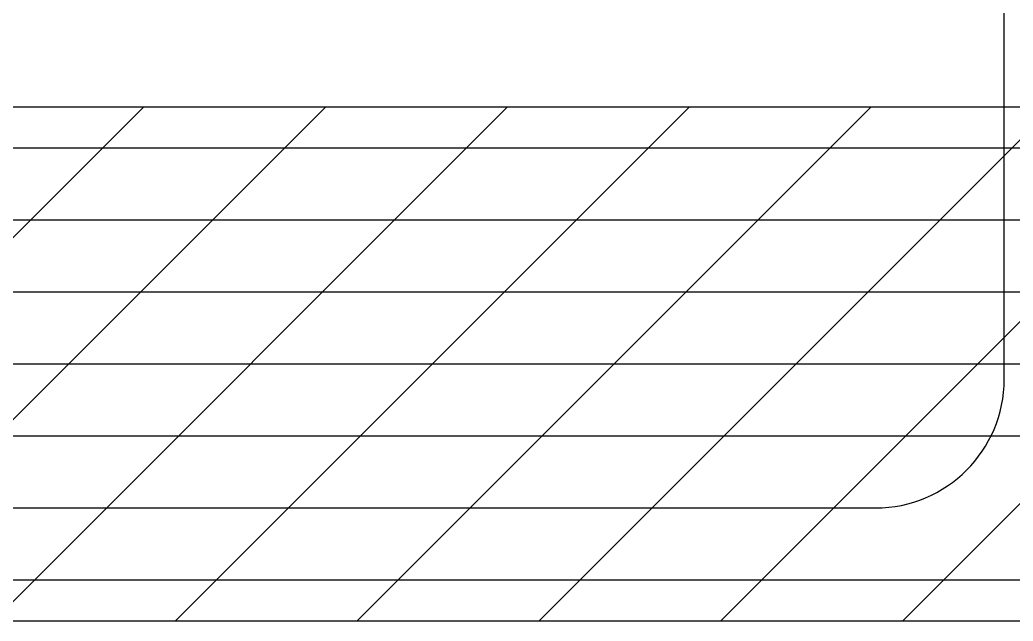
# Model space of a CAD drawing. Header units: millimetres. Extents: x 0 to 504600, y 0 to 118800.
# Drawn here: x 429987 to 430953, y 46638 to 47223 of the extents above; entities that cross this region are included whole.
import ezdxf

# ---------------------------------------------------------------- set-up
doc = ezdxf.new("R2010")
doc.units = ezdxf.units.MM
doc.header["$LTSCALE"] = 200
doc.layers.add('LG-AIRCON', color=240, linetype='Continuous')
doc.layers.add('LG-RLRG', color=3, linetype='Continuous')

msp = doc.modelspace()

# ---------------------------------------------------------------- hatches: boundary and pattern name
at = {"layer": 'LG-AIRCON'}
h = msp.add_hatch(dxfattribs=at)
h.set_pattern_fill('ANSI31', color=8, scale=1000)
h.set_pattern_definition([(45, (229466.34, 148961.86), (-88.38835, 88.38835), [])])
h.paths.add_polyline_path([(429215.35, 47138.42), (439284.22, 47138.42), (439284.22, 46638.42), (429215.35, 46638.42)])

# ---------------------------------------------------------------- linework, layer by layer
at = {"layer": 'LG-AIRCON', "color": 8}
msp.add_lwpolyline([(429215.35, 47138.42), (439284.22, 47138.42), (439284.22, 46638.42), (429215.35, 46638.42)], close=True, dxfattribs=at)
at = {"layer": 'LG-RLRG'}
for p, q in [((430944.22, 46873.42), (430944.22, 47336.42)), ((429160.72, 47098.42), (431439.22, 47098.42)), ((429035.72, 47028.42), (433899.22, 47028.42)), ((428910.72, 46958.42), (436559.22, 46958.42)), ((428785.72, 46888.42), (432924.22, 46888.42)), ((428660.72, 46818.42), (435449.22, 46818.42)), ((428535.72, 46748.42), (430819.22, 46748.42)), ((428410.72, 46678.42), (437509.22, 46678.42))]:
    msp.add_line(p, q, dxfattribs=at)
msp.add_arc((430819.22, 46873.42), 125, 270, 0, dxfattribs=at)

doc.saveas('drawing.dxf')
